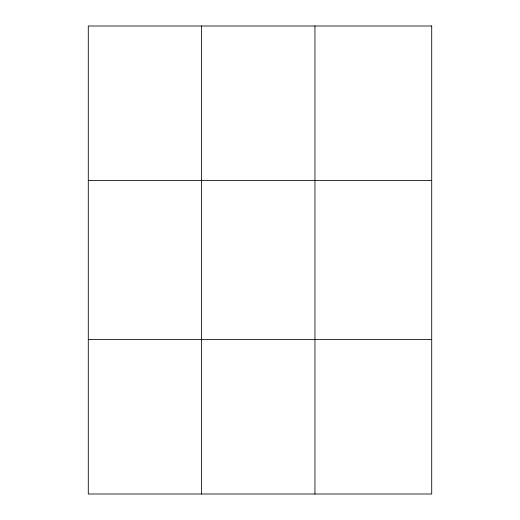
<?xml version="1.0" encoding="UTF-8"?>
<svg xmlns="http://www.w3.org/2000/svg" width="520" height="520" viewBox="0 0 520 520"><rect width="100%" height="100%" fill="white"/><g stroke="black" fill="none" stroke-linecap="round" stroke-linejoin="round"><path stroke-width="0.78" d="M201.617 26L201.617 494M314.951 26L314.951 494M88.29 180.44L431.71 180.44M88.29 339.56L431.71 339.56M431.71 26L431.71 494L88.29 494L88.29 26L431.71 26"/></g></svg>
